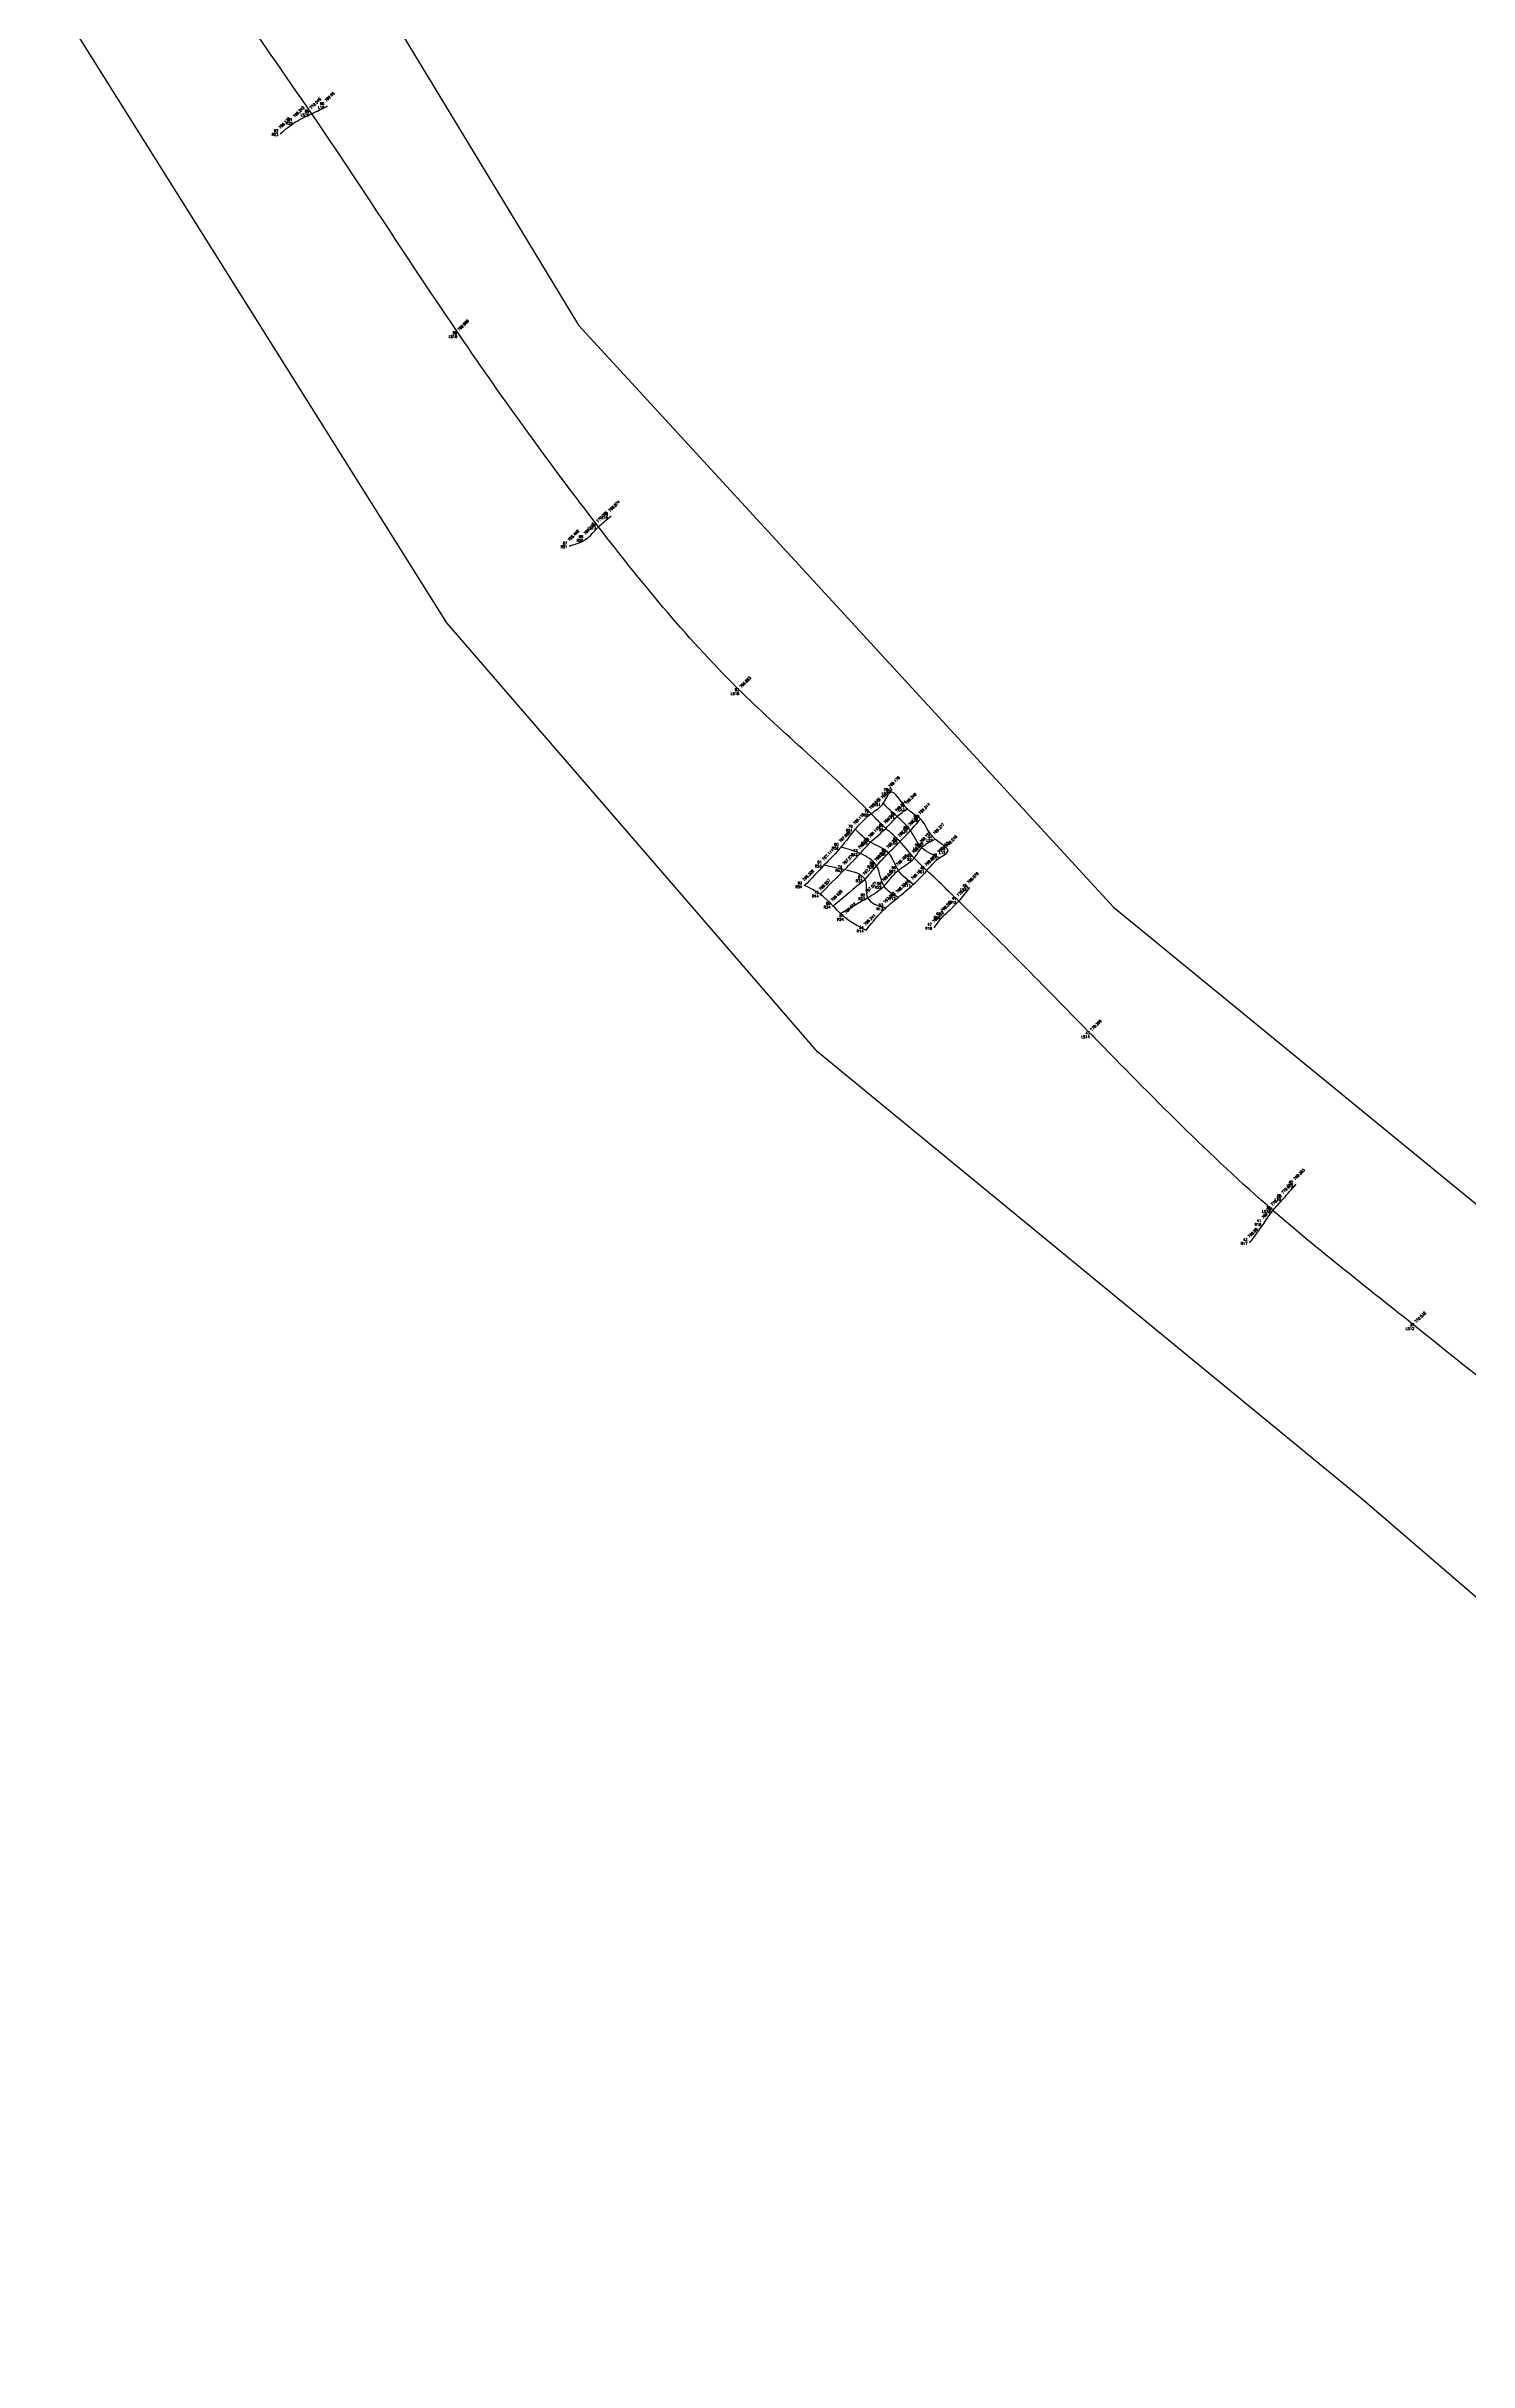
# Model space of a CAD drawing. Header units: millimetres. Extents: x 505 to 14020, y 627 to 6964.
# Drawn here: x 661.6 to 800.8, y 626.5 to 853.2 of the extents above; entities that cross this region are included whole.
import ezdxf
from ezdxf.enums import TextEntityAlignment as Align

# ---------------------------------------------------------------- set-up
doc = ezdxf.new("R2010")
doc.units = ezdxf.units.MM
for name, color, linetype in [('Boundary', 6, 'Continuous'), ('Points', 7, 'Continuous'), ('Points-ELV', 6, 'Continuous'), ('Points-NUM', 4, 'Continuous'), ('Points-TXT', 3, 'Continuous')]:
    doc.layers.add(name, color=color, linetype=linetype)
doc.styles.add('romans', font='romans.shx')

# ---------------------------------------------------------------- blocks, each defined once
blk = doc.blocks.new('POINTS')
at = {"layer": 'Points'}
blk.add_line((0, 0), (0, 0), dxfattribs=at)
blk.add_point((0, 0), dxfattribs=at)
at = {"layer": 'Points-ELV', "style": 'romans'}
blk.add_attdef('ELEV', text='', height=1, rotation=45, dxfattribs=at).set_placement((0, 0), align=Align.BOTTOM_LEFT)
at = {"layer": 'Points-NUM', "style": 'romans'}
blk.add_attdef('PTNUM', text='', height=1, dxfattribs=at).set_placement((0, 0), align=Align.BOTTOM_RIGHT)
at = {"layer": 'Points-TXT', "style": 'romans'}
blk.add_attdef('DESC', text='', height=1, dxfattribs=at).set_placement((0, 0), align=Align.BOTTOM_RIGHT)

msp = doc.modelspace()

# ---------------------------------------------------------------- linework, layer by layer
for centre, radius, start, end in [((733.02, 764.168), 7.409, 41.00716, 67.67105), ((745.826, 775.561, 766.244), 9.731, 222.15536, 245.88377)]:
    msp.add_arc(centre, radius, start, end)
for points in [[(912.967, 648.71, 769.99), (902.379, 655.921, 769.999), (890.136, 664.768, 770.023), (876.479, 670.736, 769.982), (862.853, 677.391, 770.211), (850.419, 685.514, 770.182), (838.462, 694.46, 770.202), (826.993, 704.031, 770.175), (815.465, 713.515, 770.399), (807.631, 718.67, 770.426), (795.741, 727.771, 770.532), (781.669, 739.228, 770.447), (763.991, 756.343, 770.299), (750.93, 769.497, 770.212), (747.806, 772.493, 769.993), (746.553, 773.723, 769.925), (745.169, 775.329, 769.792), (743.778, 776.627, 769.765), (742.35, 778.051, 769.843), (729.68, 789.929, 769.883), (715.665, 806.134, 770.031), (702.073, 824.88, 769.989), (687.596, 846.578, 770.046), (672.149, 869.737, 769.766), (661.595, 890.131, 769.78), (649.047, 915.245, 769.769), (636.247, 938.94, 769.808), (627.61, 958.402, 770.004), (612.976, 979.791, 770.148), (598.181, 991.529, 770.087), (578.632, 1003.092, 770.164), (561.982, 1014.478, 770.638), (552.136, 1024.014, 770.493), (539.23, 1040.596, 770.264), (525.879, 1055.65, 769.819), (525.282, 1058.47, 770.019), (524.144, 1060.035, 769.993), (522.82, 1061.496, 769.859), (521.551, 1062.902, 769.925), (520.521, 1064.589, 770.049)], [(684.568, 844.653, 768.138), (685.972, 845.752, 769.242), (687.596, 846.578, 770.046), (689.07, 847.302, 769.95)], [(712.853, 804.292, 768.496), (714.417, 804.922, 769.423), (715.665, 806.134, 770.031), (716.838, 807.161, 769.874)], [(746.464, 771.15, 769.18), (744.999, 772.517, 769.168), (744.045, 774.214, 769.221), (742.269, 775.266, 769.115), (740.778, 776.55, 769.119)], [(737.756, 773.05, 767.111), (735.835, 771.021, 766.308)], [(741.74, 771.598, 767.416), (738.611, 769.029)], [(748.544, 766.956, 768.462), (749.369, 768.007, 769.265), (750.93, 769.497, 770.212), (751.951, 770.767, 769.879)], [(779.421, 736.11, 768.88), (780.772, 737.964, 769.972), (781.669, 739.228, 770.447), (782.698, 740.405, 770.078), (783.88, 741.751, 769.363)]]:
    msp.add_spline(points, degree=3)
for points, knots in [([(741.85, 766.678, 766.244), (742.485, 767.466, 766.502), (743.513, 768.738, 766.92), (745.009, 769.852, 768.498), (746.462, 771.136, 769.036), (747.802, 772.394, 770.324), (748.674, 773.648, 769.651), (750.457, 774.486, 769.033), (747.986, 775.647, 769.55), (747.579, 777.598, 769.286), (745.625, 778.347, 769.277), (744.338, 781.035, 769.05), (743.539, 778.787, 769.429), (742.135, 777.997, 770.132), (740.648, 776.502, 769.075), (739.475, 774.773, 767.917), (738.326, 773.637, 767.364), (737.756, 773.05, 767.111)], [0, 0, 0, 0, 3.0767837, 4.9701759, 7.1133418, 9.1786703, 10.999067, 12.0788156, 13.8065062, 16.2389096, 17.891208, 20.1876441, 21.5428935, 23.1207776, 25.4117077, 27.9125764, 30.4664198, 30.4664198, 30.4664198, 30.4664198]), ([(737.338, 770.189, 765.468), (738.137, 770.986, 766.076), (739.454, 772.299, 767.061), (741.135, 773.975, 768.286), (742.308, 775.401, 769.166), (743.722, 776.463, 770.066), (744.739, 777.738, 769.306), (745.528, 778.299, 769.266), (745.867, 778.54, 769.249)], [763.4190974, 763.4190974, 763.4190974, 763.4190974, 767.2835053, 769.7368383, 771.3852345, 773.5187532, 775.1697968, 776.4124114, 776.4124114, 776.4124114, 776.4124114]), ([(741.74, 771.598, 767.416), (742.115, 772.06, 767.721), (742.854, 772.971, 768.316), (743.967, 774.157, 769.175), (745.127, 775.267, 770.002), (746.198, 776.412, 769.495), (746.852, 777.164, 769.375), (747.183, 777.543, 769.314)], [767.4266754, 767.4266754, 767.4266754, 767.4266754, 769.4279377, 771.3541332, 773.0371786, 774.5376739, 776.068507, 776.068507, 776.068507, 776.068507]), ([(749.044, 773.753, 769.553), (748.401, 774.019, 769.657), (747.116, 774.55, 769.864), (746.312, 776.472, 769.539), (744.892, 777.783, 769.314), (743.962, 778.635, 769.408), (743.501, 779.057, 769.452)], [0, 0, 0, 0, 2.0140209, 4.0308624, 5.9292246, 7.8127949, 7.8127949, 7.8127949, 7.8127949]), ([(739.352, 768.294, 765.602), (740.227, 768.808, 766.098), (741.678, 769.659, 766.908), (743.772, 770.888, 768.048), (744.771, 772.604, 769.107), (746.491, 773.375, 770.105), (747.269, 774.941, 769.738), (748.129, 775.347, 769.506), (748.607, 775.572, 769.377)], [763.7132874, 763.7132874, 763.7132874, 763.7132874, 767.0824633, 769.2634103, 771.6392979, 773.7469983, 775.023566, 776.6156295, 776.6156295, 776.6156295, 776.6156295]), ([(737.756, 773.05, 767.111), (738.388, 772.908, 767.153), (739.707, 772.61, 767.239), (742.199, 772.043, 767.611), (741.564, 769.477, 766.892), (743.004, 769.068, 767.149), (743.765, 768.851, 767.282)], [0, 0, 0, 0, 2.0560958, 4.2831623, 6.0877293, 8.1275758, 8.1275758, 8.1275758, 8.1275758]), ([(744.982, 769.86, 768.324), (744.44, 770.172, 768.183), (743.25, 770.857, 767.871), (743.23, 773.135, 768.399), (741.258, 774.269, 768.489), (740.018, 774.622, 768.155), (739.4, 774.798, 767.985)], [0, 0, 0, 0, 1.7905753, 3.9401304, 5.9490876, 7.9646146, 7.9646146, 7.9646146, 7.9646146])]:
    msp.add_open_spline(points, degree=3, knots=knots)
at = {"layer": 'Boundary'}
msp.add_polyline3d([(676.054, 888.006, 0), (713.707, 825.892, 0), (766.076, 768.92, 0), (816.549, 727.592, 0), (868.502, 689.797, 0), (932.716, 652.311, 0), (942.076, 642.003, 0), (933.098, 627.687, 0), (920.492, 626.542, 0), (896.044, 639.904, 0), (863.191, 658.61, 0), (832.821, 674.454, 0), (790.399, 710.978, 0), (737.092, 754.751, 0), (700.802, 796.745, 0), (662.191, 858.332, 0)], dxfattribs=at)

# ---------------------------------------------------------------- block references
at = {"layer": 'Points', "linetype": 'Continuous'}
ref = msp.add_blockref('POINTS', (687.596, 846.578, 770.046), dxfattribs=at)
ref.add_attrib('PTNUM', '89', dxfattribs={"layer": 'Points-NUM', "height": 0.25, "style": 'romans'}).set_placement((687.346, 846.641, 770.046), align=Align.BOTTOM_RIGHT)
ref.add_attrib('DESC', 'LS19', dxfattribs={"layer": 'Points-TXT', "height": 0.25, "style": 'romans'}).set_placement((687.346, 846.266, 770.046), align=Align.BOTTOM_RIGHT)
ref.add_attrib('ELEV', '770.046', dxfattribs={"layer": 'Points-ELV', "height": 0.25, "rotation": 45, "style": 'romans'}).set_placement((687.596, 846.953, 770.046), align=Align.BOTTOM_LEFT)
ref = msp.add_blockref('POINTS', (689.07, 847.302, 769.95), dxfattribs=at)
ref.add_attrib('PTNUM', '90', dxfattribs={"layer": 'Points-NUM', "height": 0.25, "style": 'romans'}).set_placement((688.82, 847.365, 769.95), align=Align.BOTTOM_RIGHT)
ref.add_attrib('DESC', 'L16', dxfattribs={"layer": 'Points-TXT', "height": 0.25, "style": 'romans'}).set_placement((688.82, 846.99, 769.95), align=Align.BOTTOM_RIGHT)
ref.add_attrib('ELEV', '769.95', dxfattribs={"layer": 'Points-ELV', "height": 0.25, "rotation": 45, "style": 'romans'}).set_placement((689.07, 847.677, 769.95), align=Align.BOTTOM_LEFT)
ref = msp.add_blockref('POINTS', (684.568, 844.653, 768.138), dxfattribs=at)
ref.add_attrib('PTNUM', '92', dxfattribs={"layer": 'Points-NUM', "height": 0.25, "style": 'romans'}).set_placement((684.318, 844.716, 768.138), align=Align.BOTTOM_RIGHT)
ref.add_attrib('DESC', 'R23', dxfattribs={"layer": 'Points-TXT', "height": 0.25, "style": 'romans'}).set_placement((684.318, 844.341, 768.138), align=Align.BOTTOM_RIGHT)
ref.add_attrib('ELEV', '768.138', dxfattribs={"layer": 'Points-ELV', "height": 0.25, "rotation": 45, "style": 'romans'}).set_placement((684.568, 845.028, 768.138), align=Align.BOTTOM_LEFT)
ref = msp.add_blockref('POINTS', (685.972, 845.752, 769.242), dxfattribs=at)
ref.add_attrib('PTNUM', '91', dxfattribs={"layer": 'Points-NUM', "height": 0.25, "style": 'romans'}).set_placement((685.722, 845.815, 769.242), align=Align.BOTTOM_RIGHT)
ref.add_attrib('DESC', 'R22', dxfattribs={"layer": 'Points-TXT', "height": 0.25, "style": 'romans'}).set_placement((685.722, 845.44, 769.242), align=Align.BOTTOM_RIGHT)
ref.add_attrib('ELEV', '769.242', dxfattribs={"layer": 'Points-ELV', "height": 0.25, "rotation": 45, "style": 'romans'}).set_placement((685.972, 846.127, 769.242), align=Align.BOTTOM_LEFT)
ref = msp.add_blockref('POINTS', (702.073, 824.88, 769.989), dxfattribs=at)
ref.add_attrib('PTNUM', '88', dxfattribs={"layer": 'Points-NUM', "height": 0.25, "style": 'romans'}).set_placement((701.823, 824.943, 769.989), align=Align.BOTTOM_RIGHT)
ref.add_attrib('DESC', 'LS18', dxfattribs={"layer": 'Points-TXT', "height": 0.25, "style": 'romans'}).set_placement((701.823, 824.568, 769.989), align=Align.BOTTOM_RIGHT)
ref.add_attrib('ELEV', '769.989', dxfattribs={"layer": 'Points-ELV', "height": 0.25, "rotation": 45, "style": 'romans'}).set_placement((702.073, 825.255, 769.989), align=Align.BOTTOM_LEFT)
ref = msp.add_blockref('POINTS', (715.665, 806.134, 770.031), dxfattribs=at)
ref.add_attrib('PTNUM', '84', dxfattribs={"layer": 'Points-NUM', "height": 0.25, "style": 'romans'}).set_placement((715.415, 806.197, 770.031), align=Align.BOTTOM_RIGHT)
ref.add_attrib('DESC', 'LS17', dxfattribs={"layer": 'Points-TXT', "height": 0.25, "style": 'romans'}).set_placement((715.415, 805.822, 770.031), align=Align.BOTTOM_RIGHT)
ref.add_attrib('ELEV', '770.031', dxfattribs={"layer": 'Points-ELV', "height": 0.25, "rotation": 45, "style": 'romans'}).set_placement((715.665, 806.509, 770.031), align=Align.BOTTOM_LEFT)
ref = msp.add_blockref('POINTS', (716.838, 807.161, 769.874), dxfattribs=at)
ref.add_attrib('PTNUM', '85', dxfattribs={"layer": 'Points-NUM', "height": 0.25, "style": 'romans'}).set_placement((716.588, 807.224, 769.874), align=Align.BOTTOM_RIGHT)
ref.add_attrib('DESC', 'L15', dxfattribs={"layer": 'Points-TXT', "height": 0.25, "style": 'romans'}).set_placement((716.588, 806.849, 769.874), align=Align.BOTTOM_RIGHT)
ref.add_attrib('ELEV', '769.874', dxfattribs={"layer": 'Points-ELV', "height": 0.25, "rotation": 45, "style": 'romans'}).set_placement((716.838, 807.536, 769.874), align=Align.BOTTOM_LEFT)
ref = msp.add_blockref('POINTS', (712.853, 804.292, 768.496), dxfattribs=at)
ref.add_attrib('PTNUM', '87', dxfattribs={"layer": 'Points-NUM', "height": 0.25, "style": 'romans'}).set_placement((712.603, 804.355, 768.496), align=Align.BOTTOM_RIGHT)
ref.add_attrib('DESC', 'R21', dxfattribs={"layer": 'Points-TXT', "height": 0.25, "style": 'romans'}).set_placement((712.603, 803.98, 768.496), align=Align.BOTTOM_RIGHT)
ref.add_attrib('ELEV', '768.496', dxfattribs={"layer": 'Points-ELV', "height": 0.25, "rotation": 45, "style": 'romans'}).set_placement((712.853, 804.667, 768.496), align=Align.BOTTOM_LEFT)
ref = msp.add_blockref('POINTS', (714.417, 804.922, 769.423), dxfattribs=at)
ref.add_attrib('PTNUM', '86', dxfattribs={"layer": 'Points-NUM', "height": 0.25, "style": 'romans'}).set_placement((714.167, 804.985, 769.423), align=Align.BOTTOM_RIGHT)
ref.add_attrib('DESC', 'R20', dxfattribs={"layer": 'Points-TXT', "height": 0.25, "style": 'romans'}).set_placement((714.167, 804.61, 769.423), align=Align.BOTTOM_RIGHT)
ref.add_attrib('ELEV', '769.423', dxfattribs={"layer": 'Points-ELV', "height": 0.25, "rotation": 45, "style": 'romans'}).set_placement((714.417, 805.297, 769.423), align=Align.BOTTOM_LEFT)
ref = msp.add_blockref('POINTS', (729.68, 789.929, 769.883), dxfattribs=at)
ref.add_attrib('PTNUM', '83', dxfattribs={"layer": 'Points-NUM', "height": 0.25, "style": 'romans'}).set_placement((729.43, 789.992, 769.883), align=Align.BOTTOM_RIGHT)
ref.add_attrib('DESC', 'LS16', dxfattribs={"layer": 'Points-TXT', "height": 0.25, "style": 'romans'}).set_placement((729.43, 789.617, 769.883), align=Align.BOTTOM_RIGHT)
ref.add_attrib('ELEV', '769.883', dxfattribs={"layer": 'Points-ELV', "height": 0.25, "rotation": 45, "style": 'romans'}).set_placement((729.68, 790.304, 769.883), align=Align.BOTTOM_LEFT)
ref = msp.add_blockref('POINTS', (743.501, 779.057, 769.452), dxfattribs=at)
ref.add_attrib('PTNUM', '77', dxfattribs={"layer": 'Points-NUM', "height": 0.25, "style": 'romans'}).set_placement((743.251, 779.12, 769.452), align=Align.BOTTOM_RIGHT)
ref.add_attrib('DESC', 'L51', dxfattribs={"layer": 'Points-TXT', "height": 0.25, "style": 'romans'}).set_placement((743.251, 778.745, 769.452), align=Align.BOTTOM_RIGHT)
ref.add_attrib('ELEV', '769.452', dxfattribs={"layer": 'Points-ELV', "height": 0.25, "rotation": 45, "style": 'romans'}).set_placement((743.501, 779.432, 769.452), align=Align.BOTTOM_LEFT)
ref = msp.add_blockref('POINTS', (744.24, 780.159, 769.176), dxfattribs=at)
ref.add_attrib('PTNUM', '78', dxfattribs={"layer": 'Points-NUM', "height": 0.25, "style": 'romans'}).set_placement((743.99, 780.222, 769.176), align=Align.BOTTOM_RIGHT)
ref.add_attrib('DESC', 'L52', dxfattribs={"layer": 'Points-TXT', "height": 0.25, "style": 'romans'}).set_placement((743.99, 779.847, 769.176), align=Align.BOTTOM_RIGHT)
ref.add_attrib('ELEV', '769.176', dxfattribs={"layer": 'Points-ELV', "height": 0.25, "rotation": 45, "style": 'romans'}).set_placement((744.24, 780.534, 769.176), align=Align.BOTTOM_LEFT)
ref = msp.add_blockref('POINTS', (745.867, 778.54, 769.249), dxfattribs=at)
ref.add_attrib('PTNUM', '71', dxfattribs={"layer": 'Points-NUM', "height": 0.25, "style": 'romans'}).set_placement((745.617, 778.603, 769.249), align=Align.BOTTOM_RIGHT)
ref.add_attrib('DESC', 'L42', dxfattribs={"layer": 'Points-TXT', "height": 0.25, "style": 'romans'}).set_placement((745.617, 778.228, 769.249), align=Align.BOTTOM_RIGHT)
ref.add_attrib('ELEV', '769.249', dxfattribs={"layer": 'Points-ELV', "height": 0.25, "rotation": 45, "style": 'romans'}).set_placement((745.867, 778.915, 769.249), align=Align.BOTTOM_LEFT)
ref = msp.add_blockref('POINTS', (740.778, 776.55, 769.119), dxfattribs=at)
ref.add_attrib('PTNUM', '79', dxfattribs={"layer": 'Points-NUM', "height": 0.25, "style": 'romans'}).set_placement((740.528, 776.613, 769.119), align=Align.BOTTOM_RIGHT)
ref.add_attrib('DESC', 'R51', dxfattribs={"layer": 'Points-TXT', "height": 0.25, "style": 'romans'}).set_placement((740.528, 776.238, 769.119), align=Align.BOTTOM_RIGHT)
ref.add_attrib('ELEV', '769.119', dxfattribs={"layer": 'Points-ELV', "height": 0.25, "rotation": 45, "style": 'romans'}).set_placement((740.778, 776.925, 769.119), align=Align.BOTTOM_LEFT)
ref = msp.add_blockref('POINTS', (742.35, 778.051, 769.843), dxfattribs=at)
ref.add_attrib('PTNUM', '76', dxfattribs={"layer": 'Points-NUM', "height": 0.25, "style": 'romans'}).set_placement((742.1, 778.114, 769.843), align=Align.BOTTOM_RIGHT)
ref.add_attrib('DESC', 'S5', dxfattribs={"layer": 'Points-TXT', "height": 0.25, "style": 'romans'}).set_placement((742.1, 777.739, 769.843), align=Align.BOTTOM_RIGHT)
ref.add_attrib('ELEV', '769.843', dxfattribs={"layer": 'Points-ELV', "height": 0.25, "rotation": 45, "style": 'romans'}).set_placement((742.35, 778.426, 769.843), align=Align.BOTTOM_LEFT)
ref = msp.add_blockref('POINTS', (743.778, 776.627, 769.765), dxfattribs=at)
ref.add_attrib('PTNUM', '69', dxfattribs={"layer": 'Points-NUM', "height": 0.25, "style": 'romans'}).set_placement((743.528, 776.69, 769.765), align=Align.BOTTOM_RIGHT)
ref.add_attrib('DESC', 'S4', dxfattribs={"layer": 'Points-TXT', "height": 0.25, "style": 'romans'}).set_placement((743.528, 776.315, 769.765), align=Align.BOTTOM_RIGHT)
ref.add_attrib('ELEV', '769.765', dxfattribs={"layer": 'Points-ELV', "height": 0.25, "rotation": 45, "style": 'romans'}).set_placement((743.778, 777.002, 769.765), align=Align.BOTTOM_LEFT)
ref = msp.add_blockref('POINTS', (744.888, 777.785, 769.374), dxfattribs=at)
ref.add_attrib('PTNUM', '70', dxfattribs={"layer": 'Points-NUM', "height": 0.25, "style": 'romans'}).set_placement((744.638, 777.848, 769.374), align=Align.BOTTOM_RIGHT)
ref.add_attrib('DESC', 'L41', dxfattribs={"layer": 'Points-TXT', "height": 0.25, "style": 'romans'}).set_placement((744.638, 777.473, 769.374), align=Align.BOTTOM_RIGHT)
ref.add_attrib('ELEV', '769.374', dxfattribs={"layer": 'Points-ELV', "height": 0.25, "rotation": 45, "style": 'romans'}).set_placement((744.888, 778.16, 769.374), align=Align.BOTTOM_LEFT)
ref = msp.add_blockref('POINTS', (746.183, 776.408, 769.549), dxfattribs=at)
ref.add_attrib('PTNUM', '63', dxfattribs={"layer": 'Points-NUM', "height": 0.25, "style": 'romans'}).set_placement((745.933, 776.471, 769.549), align=Align.BOTTOM_RIGHT)
ref.add_attrib('DESC', 'L31', dxfattribs={"layer": 'Points-TXT', "height": 0.25, "style": 'romans'}).set_placement((745.933, 776.096, 769.549), align=Align.BOTTOM_RIGHT)
ref.add_attrib('ELEV', '769.549', dxfattribs={"layer": 'Points-ELV', "height": 0.25, "rotation": 45, "style": 'romans'}).set_placement((746.183, 776.783, 769.549), align=Align.BOTTOM_LEFT)
ref = msp.add_blockref('POINTS', (747.183, 777.543, 769.314), dxfattribs=at)
ref.add_attrib('PTNUM', '64', dxfattribs={"layer": 'Points-NUM', "height": 0.25, "style": 'romans'}).set_placement((746.933, 777.606, 769.314), align=Align.BOTTOM_RIGHT)
ref.add_attrib('DESC', 'L32', dxfattribs={"layer": 'Points-TXT', "height": 0.25, "style": 'romans'}).set_placement((746.933, 777.231, 769.314), align=Align.BOTTOM_RIGHT)
ref.add_attrib('ELEV', '769.314', dxfattribs={"layer": 'Points-ELV', "height": 0.25, "rotation": 45, "style": 'romans'}).set_placement((747.183, 777.918, 769.314), align=Align.BOTTOM_LEFT)
ref = msp.add_blockref('POINTS', (739.4, 774.798, 767.985), dxfattribs=at)
ref.add_attrib('PTNUM', '80', dxfattribs={"layer": 'Points-NUM', "height": 0.25, "style": 'romans'}).set_placement((739.15, 774.861, 767.985), align=Align.BOTTOM_RIGHT)
ref.add_attrib('DESC', 'R52', dxfattribs={"layer": 'Points-TXT', "height": 0.25, "style": 'romans'}).set_placement((739.15, 774.486, 767.985), align=Align.BOTTOM_RIGHT)
ref.add_attrib('ELEV', '767.985', dxfattribs={"layer": 'Points-ELV', "height": 0.25, "rotation": 45, "style": 'romans'}).set_placement((739.4, 775.173, 767.985), align=Align.BOTTOM_LEFT)
ref = msp.add_blockref('POINTS', (741.272, 774.171, 768.391), dxfattribs=at)
ref.add_attrib('PTNUM', '73', dxfattribs={"layer": 'Points-NUM', "height": 0.25, "style": 'romans'}).set_placement((741.022, 774.234, 768.391), align=Align.BOTTOM_RIGHT)
ref.add_attrib('DESC', 'R42', dxfattribs={"layer": 'Points-TXT', "height": 0.25, "style": 'romans'}).set_placement((741.022, 773.859, 768.391), align=Align.BOTTOM_RIGHT)
ref.add_attrib('ELEV', '768.391', dxfattribs={"layer": 'Points-ELV', "height": 0.25, "rotation": 45, "style": 'romans'}).set_placement((741.272, 774.546, 768.391), align=Align.BOTTOM_LEFT)
ref = msp.add_blockref('POINTS', (742.269, 775.266, 769.115), dxfattribs=at)
ref.add_attrib('PTNUM', '72', dxfattribs={"layer": 'Points-NUM', "height": 0.25, "style": 'romans'}).set_placement((742.019, 775.329, 769.115), align=Align.BOTTOM_RIGHT)
ref.add_attrib('DESC', 'R41', dxfattribs={"layer": 'Points-TXT', "height": 0.25, "style": 'romans'}).set_placement((742.019, 774.954, 769.115), align=Align.BOTTOM_RIGHT)
ref.add_attrib('ELEV', '769.115', dxfattribs={"layer": 'Points-ELV', "height": 0.25, "rotation": 45, "style": 'romans'}).set_placement((742.269, 775.641, 769.115), align=Align.BOTTOM_LEFT)
ref = msp.add_blockref('POINTS', (744.045, 774.214, 769.221), dxfattribs=at)
ref.add_attrib('PTNUM', '65', dxfattribs={"layer": 'Points-NUM', "height": 0.25, "style": 'romans'}).set_placement((743.795, 774.277, 769.221), align=Align.BOTTOM_RIGHT)
ref.add_attrib('DESC', 'R31', dxfattribs={"layer": 'Points-TXT', "height": 0.25, "style": 'romans'}).set_placement((743.795, 773.902, 769.221), align=Align.BOTTOM_RIGHT)
ref.add_attrib('ELEV', '769.221', dxfattribs={"layer": 'Points-ELV', "height": 0.25, "rotation": 45, "style": 'romans'}).set_placement((744.045, 774.589, 769.221), align=Align.BOTTOM_LEFT)
ref = msp.add_blockref('POINTS', (745.169, 775.329, 769.792), dxfattribs=at)
ref.add_attrib('PTNUM', '62', dxfattribs={"layer": 'Points-NUM', "height": 0.25, "style": 'romans'}).set_placement((744.919, 775.392, 769.792), align=Align.BOTTOM_RIGHT)
ref.add_attrib('DESC', 'S3', dxfattribs={"layer": 'Points-TXT', "height": 0.25, "style": 'romans'}).set_placement((744.919, 775.017, 769.792), align=Align.BOTTOM_RIGHT)
ref.add_attrib('ELEV', '769.792', dxfattribs={"layer": 'Points-ELV', "height": 0.25, "rotation": 45, "style": 'romans'}).set_placement((745.169, 775.704, 769.792), align=Align.BOTTOM_LEFT)
ref = msp.add_blockref('POINTS', (746.553, 773.723, 769.925), dxfattribs=at)
ref.add_attrib('PTNUM', '55', dxfattribs={"layer": 'Points-NUM', "height": 0.25, "style": 'romans'}).set_placement((746.303, 773.786, 769.925), align=Align.BOTTOM_RIGHT)
ref.add_attrib('DESC', 'S2', dxfattribs={"layer": 'Points-TXT', "height": 0.25, "style": 'romans'}).set_placement((746.303, 773.411, 769.925), align=Align.BOTTOM_RIGHT)
ref.add_attrib('ELEV', '769.925', dxfattribs={"layer": 'Points-ELV', "height": 0.25, "rotation": 45, "style": 'romans'}).set_placement((746.553, 774.098, 769.925), align=Align.BOTTOM_LEFT)
ref = msp.add_blockref('POINTS', (747.302, 774.743, 769.757), dxfattribs=at)
ref.add_attrib('PTNUM', '56', dxfattribs={"layer": 'Points-NUM', "height": 0.25, "style": 'romans'}).set_placement((747.052, 774.806, 769.757), align=Align.BOTTOM_RIGHT)
ref.add_attrib('DESC', 'L21', dxfattribs={"layer": 'Points-TXT', "height": 0.25, "style": 'romans'}).set_placement((747.052, 774.431, 769.757), align=Align.BOTTOM_RIGHT)
ref.add_attrib('ELEV', '769.757', dxfattribs={"layer": 'Points-ELV', "height": 0.25, "rotation": 45, "style": 'romans'}).set_placement((747.302, 775.118, 769.757), align=Align.BOTTOM_LEFT)
ref = msp.add_blockref('POINTS', (748.607, 775.572, 769.377), dxfattribs=at)
ref.add_attrib('PTNUM', '57', dxfattribs={"layer": 'Points-NUM', "height": 0.25, "style": 'romans'}).set_placement((748.357, 775.635, 769.377), align=Align.BOTTOM_RIGHT)
ref.add_attrib('DESC', 'L22', dxfattribs={"layer": 'Points-TXT', "height": 0.25, "style": 'romans'}).set_placement((748.357, 775.26, 769.377), align=Align.BOTTOM_RIGHT)
ref.add_attrib('ELEV', '769.377', dxfattribs={"layer": 'Points-ELV', "height": 0.25, "rotation": 45, "style": 'romans'}).set_placement((748.607, 775.947, 769.377), align=Align.BOTTOM_LEFT)
ref = msp.add_blockref('POINTS', (749.044, 773.753, 769.553), dxfattribs=at)
ref.add_attrib('PTNUM', '49', dxfattribs={"layer": 'Points-NUM', "height": 0.25, "style": 'romans'}).set_placement((748.794, 773.816, 769.553), align=Align.BOTTOM_RIGHT)
ref.add_attrib('DESC', 'L11', dxfattribs={"layer": 'Points-TXT', "height": 0.25, "style": 'romans'}).set_placement((748.794, 773.441, 769.553), align=Align.BOTTOM_RIGHT)
ref.add_attrib('ELEV', '769.553', dxfattribs={"layer": 'Points-ELV', "height": 0.25, "rotation": 45, "style": 'romans'}).set_placement((749.044, 774.128, 769.553), align=Align.BOTTOM_LEFT)
ref = msp.add_blockref('POINTS', (749.852, 774.385, 769.216), dxfattribs=at)
ref.add_attrib('PTNUM', '50', dxfattribs={"layer": 'Points-NUM', "height": 0.25, "style": 'romans'}).set_placement((749.602, 774.448, 769.216), align=Align.BOTTOM_RIGHT)
ref.add_attrib('DESC', 'L12', dxfattribs={"layer": 'Points-TXT', "height": 0.25, "style": 'romans'}).set_placement((749.602, 774.073, 769.216), align=Align.BOTTOM_RIGHT)
ref.add_attrib('ELEV', '769.216', dxfattribs={"layer": 'Points-ELV', "height": 0.25, "rotation": 45, "style": 'romans'}).set_placement((749.852, 774.76, 769.216), align=Align.BOTTOM_LEFT)
ref = msp.add_blockref('POINTS', (737.756, 773.05, 767.111), dxfattribs=at)
ref.add_attrib('PTNUM', '81', dxfattribs={"layer": 'Points-NUM', "height": 0.25, "style": 'romans'}).set_placement((737.506, 773.113, 767.111), align=Align.BOTTOM_RIGHT)
ref.add_attrib('DESC', 'R53', dxfattribs={"layer": 'Points-TXT', "height": 0.25, "style": 'romans'}).set_placement((737.506, 772.738, 767.111), align=Align.BOTTOM_RIGHT)
ref.add_attrib('ELEV', '767.111', dxfattribs={"layer": 'Points-ELV', "height": 0.25, "rotation": 45, "style": 'romans'}).set_placement((737.756, 773.425, 767.111), align=Align.BOTTOM_LEFT)
ref = msp.add_blockref('POINTS', (739.755, 772.598, 767.276), dxfattribs=at)
ref.add_attrib('PTNUM', '74', dxfattribs={"layer": 'Points-NUM', "height": 0.25, "style": 'romans'}).set_placement((739.505, 772.661, 767.276), align=Align.BOTTOM_RIGHT)
ref.add_attrib('DESC', 'R43', dxfattribs={"layer": 'Points-TXT', "height": 0.25, "style": 'romans'}).set_placement((739.505, 772.286, 767.276), align=Align.BOTTOM_RIGHT)
ref.add_attrib('ELEV', '767.276', dxfattribs={"layer": 'Points-ELV', "height": 0.25, "rotation": 45, "style": 'romans'}).set_placement((739.755, 772.973, 767.276), align=Align.BOTTOM_LEFT)
ref = msp.add_blockref('POINTS', (741.74, 771.598, 767.416), dxfattribs=at)
ref.add_attrib('PTNUM', '67', dxfattribs={"layer": 'Points-NUM', "height": 0.25, "style": 'romans'}).set_placement((741.49, 771.661, 767.416), align=Align.BOTTOM_RIGHT)
ref.add_attrib('DESC', 'R33', dxfattribs={"layer": 'Points-TXT', "height": 0.25, "style": 'romans'}).set_placement((741.49, 771.286, 767.416), align=Align.BOTTOM_RIGHT)
ref.add_attrib('ELEV', '767.416', dxfattribs={"layer": 'Points-ELV', "height": 0.25, "rotation": 45, "style": 'romans'}).set_placement((741.74, 771.973, 767.416), align=Align.BOTTOM_LEFT)
ref = msp.add_blockref('POINTS', (742.879, 772.967, 768.329), dxfattribs=at)
ref.add_attrib('PTNUM', '66', dxfattribs={"layer": 'Points-NUM', "height": 0.25, "style": 'romans'}).set_placement((742.629, 773.03, 768.329), align=Align.BOTTOM_RIGHT)
ref.add_attrib('DESC', 'R32', dxfattribs={"layer": 'Points-TXT', "height": 0.25, "style": 'romans'}).set_placement((742.629, 772.655, 768.329), align=Align.BOTTOM_RIGHT)
ref.add_attrib('ELEV', '768.329', dxfattribs={"layer": 'Points-ELV', "height": 0.25, "rotation": 45, "style": 'romans'}).set_placement((742.879, 773.342, 768.329), align=Align.BOTTOM_LEFT)
ref = msp.add_blockref('POINTS', (744.999, 772.517, 769.168), dxfattribs=at)
ref.add_attrib('PTNUM', '58', dxfattribs={"layer": 'Points-NUM', "height": 0.25, "style": 'romans'}).set_placement((744.749, 772.58, 769.168), align=Align.BOTTOM_RIGHT)
ref.add_attrib('DESC', 'R21', dxfattribs={"layer": 'Points-TXT', "height": 0.25, "style": 'romans'}).set_placement((744.749, 772.205, 769.168), align=Align.BOTTOM_RIGHT)
ref.add_attrib('ELEV', '769.168', dxfattribs={"layer": 'Points-ELV', "height": 0.25, "rotation": 45, "style": 'romans'}).set_placement((744.999, 772.892, 769.168), align=Align.BOTTOM_LEFT)
ref = msp.add_blockref('POINTS', (747.806, 772.493, 769.993), dxfattribs=at)
ref.add_attrib('PTNUM', '48', dxfattribs={"layer": 'Points-NUM', "height": 0.25, "style": 'romans'}).set_placement((747.556, 772.556, 769.993), align=Align.BOTTOM_RIGHT)
ref.add_attrib('DESC', 'S1', dxfattribs={"layer": 'Points-TXT', "height": 0.25, "style": 'romans'}).set_placement((747.556, 772.181, 769.993), align=Align.BOTTOM_RIGHT)
ref.add_attrib('ELEV', '769.993', dxfattribs={"layer": 'Points-ELV', "height": 0.25, "rotation": 45, "style": 'romans'}).set_placement((747.806, 772.868, 769.993), align=Align.BOTTOM_LEFT)
ref = msp.add_blockref('POINTS', (735.835, 771.021, 766.308), dxfattribs=at)
ref.add_attrib('PTNUM', '82', dxfattribs={"layer": 'Points-NUM', "height": 0.25, "style": 'romans'}).set_placement((735.585, 771.084, 766.308), align=Align.BOTTOM_RIGHT)
ref.add_attrib('DESC', 'R54', dxfattribs={"layer": 'Points-TXT', "height": 0.25, "style": 'romans'}).set_placement((735.585, 770.709, 766.308), align=Align.BOTTOM_RIGHT)
ref.add_attrib('ELEV', '766.308', dxfattribs={"layer": 'Points-ELV', "height": 0.25, "rotation": 45, "style": 'romans'}).set_placement((735.835, 771.396, 766.308), align=Align.BOTTOM_LEFT)
ref = msp.add_blockref('POINTS', (737.451, 770.106), dxfattribs=at)
ref.add_attrib('PTNUM', '75', dxfattribs={"layer": 'Points-NUM', "height": 0.25, "style": 'romans'}).set_placement((737.201, 770.169), align=Align.BOTTOM_RIGHT)
ref.add_attrib('DESC', 'R44', dxfattribs={"layer": 'Points-TXT', "height": 0.25, "style": 'romans'}).set_placement((737.201, 769.794), align=Align.BOTTOM_RIGHT)
ref.add_attrib('ELEV', '766.557', dxfattribs={"layer": 'Points-ELV', "height": 0.25, "rotation": 45, "style": 'romans'}).set_placement((737.451, 770.481), align=Align.BOTTOM_LEFT)
ref = msp.add_blockref('POINTS', (738.611, 769.029), dxfattribs=at)
ref.add_attrib('PTNUM', '68', dxfattribs={"layer": 'Points-NUM', "height": 0.25, "style": 'romans'}).set_placement((738.361, 769.092), align=Align.BOTTOM_RIGHT)
ref.add_attrib('DESC', 'R34', dxfattribs={"layer": 'Points-TXT', "height": 0.25, "style": 'romans'}).set_placement((738.361, 768.717), align=Align.BOTTOM_RIGHT)
ref.add_attrib('ELEV', '766.628', dxfattribs={"layer": 'Points-ELV', "height": 0.25, "rotation": 45, "style": 'romans'}).set_placement((738.611, 769.404), align=Align.BOTTOM_LEFT)
ref = msp.add_blockref('POINTS', (741.995, 769.844, 767.077), dxfattribs=at)
ref.add_attrib('PTNUM', '60', dxfattribs={"layer": 'Points-NUM', "height": 0.25, "style": 'romans'}).set_placement((741.745, 769.907, 767.077), align=Align.BOTTOM_RIGHT)
ref.add_attrib('DESC', 'R23', dxfattribs={"layer": 'Points-TXT', "height": 0.25, "style": 'romans'}).set_placement((741.745, 769.532, 767.077), align=Align.BOTTOM_RIGHT)
ref.add_attrib('ELEV', '767.077', dxfattribs={"layer": 'Points-ELV', "height": 0.25, "rotation": 45, "style": 'romans'}).set_placement((741.995, 770.219, 767.077), align=Align.BOTTOM_LEFT)
ref = msp.add_blockref('POINTS', (743.602, 770.964, 768.036), dxfattribs=at)
ref.add_attrib('PTNUM', '59', dxfattribs={"layer": 'Points-NUM', "height": 0.25, "style": 'romans'}).set_placement((743.352, 771.027, 768.036), align=Align.BOTTOM_RIGHT)
ref.add_attrib('DESC', 'R22', dxfattribs={"layer": 'Points-TXT', "height": 0.25, "style": 'romans'}).set_placement((743.352, 770.652, 768.036), align=Align.BOTTOM_RIGHT)
ref.add_attrib('ELEV', '768.036', dxfattribs={"layer": 'Points-ELV', "height": 0.25, "rotation": 45, "style": 'romans'}).set_placement((743.602, 771.339, 768.036), align=Align.BOTTOM_LEFT)
ref = msp.add_blockref('POINTS', (744.982, 769.86, 768.324), dxfattribs=at)
ref.add_attrib('PTNUM', '52', dxfattribs={"layer": 'Points-NUM', "height": 0.25, "style": 'romans'}).set_placement((744.732, 769.923, 768.324), align=Align.BOTTOM_RIGHT)
ref.add_attrib('DESC', 'R12', dxfattribs={"layer": 'Points-TXT', "height": 0.25, "style": 'romans'}).set_placement((744.732, 769.548, 768.324), align=Align.BOTTOM_RIGHT)
ref.add_attrib('ELEV', '768.324', dxfattribs={"layer": 'Points-ELV', "height": 0.25, "rotation": 45, "style": 'romans'}).set_placement((744.982, 770.235, 768.324), align=Align.BOTTOM_LEFT)
ref = msp.add_blockref('POINTS', (746.464, 771.15, 769.18), dxfattribs=at)
ref.add_attrib('PTNUM', '51', dxfattribs={"layer": 'Points-NUM', "height": 0.25, "style": 'romans'}).set_placement((746.214, 771.213, 769.18), align=Align.BOTTOM_RIGHT)
ref.add_attrib('DESC', 'R11', dxfattribs={"layer": 'Points-TXT', "height": 0.25, "style": 'romans'}).set_placement((746.214, 770.838, 769.18), align=Align.BOTTOM_RIGHT)
ref.add_attrib('ELEV', '769.18', dxfattribs={"layer": 'Points-ELV', "height": 0.25, "rotation": 45, "style": 'romans'}).set_placement((746.464, 771.525, 769.18), align=Align.BOTTOM_LEFT)
ref = msp.add_blockref('POINTS', (750.93, 769.497, 770.212), dxfattribs=at)
ref.add_attrib('PTNUM', '44', dxfattribs={"layer": 'Points-NUM', "height": 0.25, "style": 'romans'}).set_placement((750.68, 769.56, 770.212), align=Align.BOTTOM_RIGHT)
ref.add_attrib('DESC', 'LS15', dxfattribs={"layer": 'Points-TXT', "height": 0.25, "style": 'romans'}).set_placement((750.68, 769.185, 770.212), align=Align.BOTTOM_RIGHT)
ref.add_attrib('ELEV', '770.212', dxfattribs={"layer": 'Points-ELV', "height": 0.25, "rotation": 45, "style": 'romans'}).set_placement((750.93, 769.872, 770.212), align=Align.BOTTOM_LEFT)
ref = msp.add_blockref('POINTS', (751.951, 770.767, 769.879), dxfattribs=at)
ref.add_attrib('PTNUM', '45', dxfattribs={"layer": 'Points-NUM', "height": 0.25, "style": 'romans'}).set_placement((751.701, 770.83, 769.879), align=Align.BOTTOM_RIGHT)
ref.add_attrib('DESC', 'L14', dxfattribs={"layer": 'Points-TXT', "height": 0.25, "style": 'romans'}).set_placement((751.701, 770.455, 769.879), align=Align.BOTTOM_RIGHT)
ref.add_attrib('ELEV', '769.879', dxfattribs={"layer": 'Points-ELV', "height": 0.25, "rotation": 45, "style": 'romans'}).set_placement((751.951, 771.142, 769.879), align=Align.BOTTOM_LEFT)
ref = msp.add_blockref('POINTS', (739.917, 767.828), dxfattribs=at)
ref.add_attrib('PTNUM', '61', dxfattribs={"layer": 'Points-NUM', "height": 0.25, "style": 'romans'}).set_placement((739.667, 767.891), align=Align.BOTTOM_RIGHT)
ref.add_attrib('DESC', 'R24', dxfattribs={"layer": 'Points-TXT', "height": 0.25, "style": 'romans'}).set_placement((739.667, 767.516), align=Align.BOTTOM_RIGHT)
ref.add_attrib('ELEV', '766.314', dxfattribs={"layer": 'Points-ELV', "height": 0.25, "rotation": 45, "style": 'romans'}).set_placement((739.917, 768.203), align=Align.BOTTOM_LEFT)
ref = msp.add_blockref('POINTS', (743.765, 768.851, 767.282), dxfattribs=at)
ref.add_attrib('PTNUM', '53', dxfattribs={"layer": 'Points-NUM', "height": 0.25, "style": 'romans'}).set_placement((743.515, 768.914, 767.282), align=Align.BOTTOM_RIGHT)
ref.add_attrib('DESC', 'R13', dxfattribs={"layer": 'Points-TXT', "height": 0.25, "style": 'romans'}).set_placement((743.515, 768.539, 767.282), align=Align.BOTTOM_RIGHT)
ref.add_attrib('ELEV', '767.282', dxfattribs={"layer": 'Points-ELV', "height": 0.25, "rotation": 45, "style": 'romans'}).set_placement((743.765, 769.226, 767.282), align=Align.BOTTOM_LEFT)
ref = msp.add_blockref('POINTS', (748.544, 766.956, 768.462), dxfattribs=at)
ref.add_attrib('PTNUM', '47', dxfattribs={"layer": 'Points-NUM', "height": 0.25, "style": 'romans'}).set_placement((748.294, 767.019, 768.462), align=Align.BOTTOM_RIGHT)
ref.add_attrib('DESC', 'R19', dxfattribs={"layer": 'Points-TXT', "height": 0.25, "style": 'romans'}).set_placement((748.294, 766.644, 768.462), align=Align.BOTTOM_RIGHT)
ref.add_attrib('ELEV', '768.462', dxfattribs={"layer": 'Points-ELV', "height": 0.25, "rotation": 45, "style": 'romans'}).set_placement((748.544, 767.331, 768.462), align=Align.BOTTOM_LEFT)
ref = msp.add_blockref('POINTS', (749.369, 768.007, 769.265), dxfattribs=at)
ref.add_attrib('PTNUM', '46', dxfattribs={"layer": 'Points-NUM', "height": 0.25, "style": 'romans'}).set_placement((749.119, 768.07, 769.265), align=Align.BOTTOM_RIGHT)
ref.add_attrib('DESC', 'R18', dxfattribs={"layer": 'Points-TXT', "height": 0.25, "style": 'romans'}).set_placement((749.119, 767.695, 769.265), align=Align.BOTTOM_RIGHT)
ref.add_attrib('ELEV', '769.265', dxfattribs={"layer": 'Points-ELV', "height": 0.25, "rotation": 45, "style": 'romans'}).set_placement((749.369, 768.382, 769.265), align=Align.BOTTOM_LEFT)
ref = msp.add_blockref('POINTS', (741.85, 766.678, 766.244), dxfattribs=at)
ref.add_attrib('PTNUM', '54', dxfattribs={"layer": 'Points-NUM', "height": 0.25, "style": 'romans'}).set_placement((741.6, 766.741, 766.244), align=Align.BOTTOM_RIGHT)
ref.add_attrib('DESC', 'R14', dxfattribs={"layer": 'Points-TXT', "height": 0.25, "style": 'romans'}).set_placement((741.6, 766.366, 766.244), align=Align.BOTTOM_RIGHT)
ref.add_attrib('ELEV', '766.244', dxfattribs={"layer": 'Points-ELV', "height": 0.25, "rotation": 45, "style": 'romans'}).set_placement((741.85, 767.053, 766.244), align=Align.BOTTOM_LEFT)
ref = msp.add_blockref('POINTS', (763.991, 756.343, 770.299), dxfattribs=at)
ref.add_attrib('PTNUM', '43', dxfattribs={"layer": 'Points-NUM', "height": 0.25, "style": 'romans'}).set_placement((763.741, 756.406, 770.299), align=Align.BOTTOM_RIGHT)
ref.add_attrib('DESC', 'LS14', dxfattribs={"layer": 'Points-TXT', "height": 0.25, "style": 'romans'}).set_placement((763.741, 756.031, 770.299), align=Align.BOTTOM_RIGHT)
ref.add_attrib('ELEV', '770.299', dxfattribs={"layer": 'Points-ELV', "height": 0.25, "rotation": 45, "style": 'romans'}).set_placement((763.991, 756.718, 770.299), align=Align.BOTTOM_LEFT)
ref = msp.add_blockref('POINTS', (782.698, 740.405, 770.078), dxfattribs=at)
ref.add_attrib('PTNUM', '39', dxfattribs={"layer": 'Points-NUM', "height": 0.25, "style": 'romans'}).set_placement((782.448, 740.468, 770.078), align=Align.BOTTOM_RIGHT)
ref.add_attrib('DESC', 'L12', dxfattribs={"layer": 'Points-TXT', "height": 0.25, "style": 'romans'}).set_placement((782.448, 740.093, 770.078), align=Align.BOTTOM_RIGHT)
ref.add_attrib('ELEV', '770.078', dxfattribs={"layer": 'Points-ELV', "height": 0.25, "rotation": 45, "style": 'romans'}).set_placement((782.698, 740.78, 770.078), align=Align.BOTTOM_LEFT)
ref = msp.add_blockref('POINTS', (783.88, 741.751, 769.363), dxfattribs=at)
ref.add_attrib('PTNUM', '40', dxfattribs={"layer": 'Points-NUM', "height": 0.25, "style": 'romans'}).set_placement((783.63, 741.814, 769.363), align=Align.BOTTOM_RIGHT)
ref.add_attrib('DESC', 'L13', dxfattribs={"layer": 'Points-TXT', "height": 0.25, "style": 'romans'}).set_placement((783.63, 741.439, 769.363), align=Align.BOTTOM_RIGHT)
ref.add_attrib('ELEV', '769.363', dxfattribs={"layer": 'Points-ELV', "height": 0.25, "rotation": 45, "style": 'romans'}).set_placement((783.88, 742.126, 769.363), align=Align.BOTTOM_LEFT)
ref = msp.add_blockref('POINTS', (780.772, 737.964, 769.972), dxfattribs=at)
ref.add_attrib('PTNUM', '41', dxfattribs={"layer": 'Points-NUM', "height": 0.25, "style": 'romans'}).set_placement((780.522, 738.027, 769.972), align=Align.BOTTOM_RIGHT)
ref.add_attrib('DESC', 'R16', dxfattribs={"layer": 'Points-TXT', "height": 0.25, "style": 'romans'}).set_placement((780.522, 737.652, 769.972), align=Align.BOTTOM_RIGHT)
ref.add_attrib('ELEV', '769.972', dxfattribs={"layer": 'Points-ELV', "height": 0.25, "rotation": 45, "style": 'romans'}).set_placement((780.772, 738.339, 769.972), align=Align.BOTTOM_LEFT)
ref = msp.add_blockref('POINTS', (781.669, 739.228, 770.447), dxfattribs=at)
ref.add_attrib('PTNUM', '38', dxfattribs={"layer": 'Points-NUM', "height": 0.25, "style": 'romans'}).set_placement((781.419, 739.291, 770.447), align=Align.BOTTOM_RIGHT)
ref.add_attrib('DESC', 'LS13', dxfattribs={"layer": 'Points-TXT', "height": 0.25, "style": 'romans'}).set_placement((781.419, 738.916, 770.447), align=Align.BOTTOM_RIGHT)
ref.add_attrib('ELEV', '770.447', dxfattribs={"layer": 'Points-ELV', "height": 0.25, "rotation": 45, "style": 'romans'}).set_placement((781.669, 739.603, 770.447), align=Align.BOTTOM_LEFT)
ref = msp.add_blockref('POINTS', (779.421, 736.11, 768.88), dxfattribs=at)
ref.add_attrib('PTNUM', '42', dxfattribs={"layer": 'Points-NUM', "height": 0.25, "style": 'romans'}).set_placement((779.171, 736.173, 768.88), align=Align.BOTTOM_RIGHT)
ref.add_attrib('DESC', 'R17', dxfattribs={"layer": 'Points-TXT', "height": 0.25, "style": 'romans'}).set_placement((779.171, 735.798, 768.88), align=Align.BOTTOM_RIGHT)
ref.add_attrib('ELEV', '768.88', dxfattribs={"layer": 'Points-ELV', "height": 0.25, "rotation": 45, "style": 'romans'}).set_placement((779.421, 736.485, 768.88), align=Align.BOTTOM_LEFT)
ref = msp.add_blockref('POINTS', (795.741, 727.771, 770.532), dxfattribs=at)
ref.add_attrib('PTNUM', '37', dxfattribs={"layer": 'Points-NUM', "height": 0.25, "style": 'romans'}).set_placement((795.491, 727.834, 770.532), align=Align.BOTTOM_RIGHT)
ref.add_attrib('DESC', 'LS12', dxfattribs={"layer": 'Points-TXT', "height": 0.25, "style": 'romans'}).set_placement((795.491, 727.459, 770.532), align=Align.BOTTOM_RIGHT)
ref.add_attrib('ELEV', '770.532', dxfattribs={"layer": 'Points-ELV', "height": 0.25, "rotation": 45, "style": 'romans'}).set_placement((795.741, 728.146, 770.532), align=Align.BOTTOM_LEFT)

doc.saveas('drawing.dxf')
